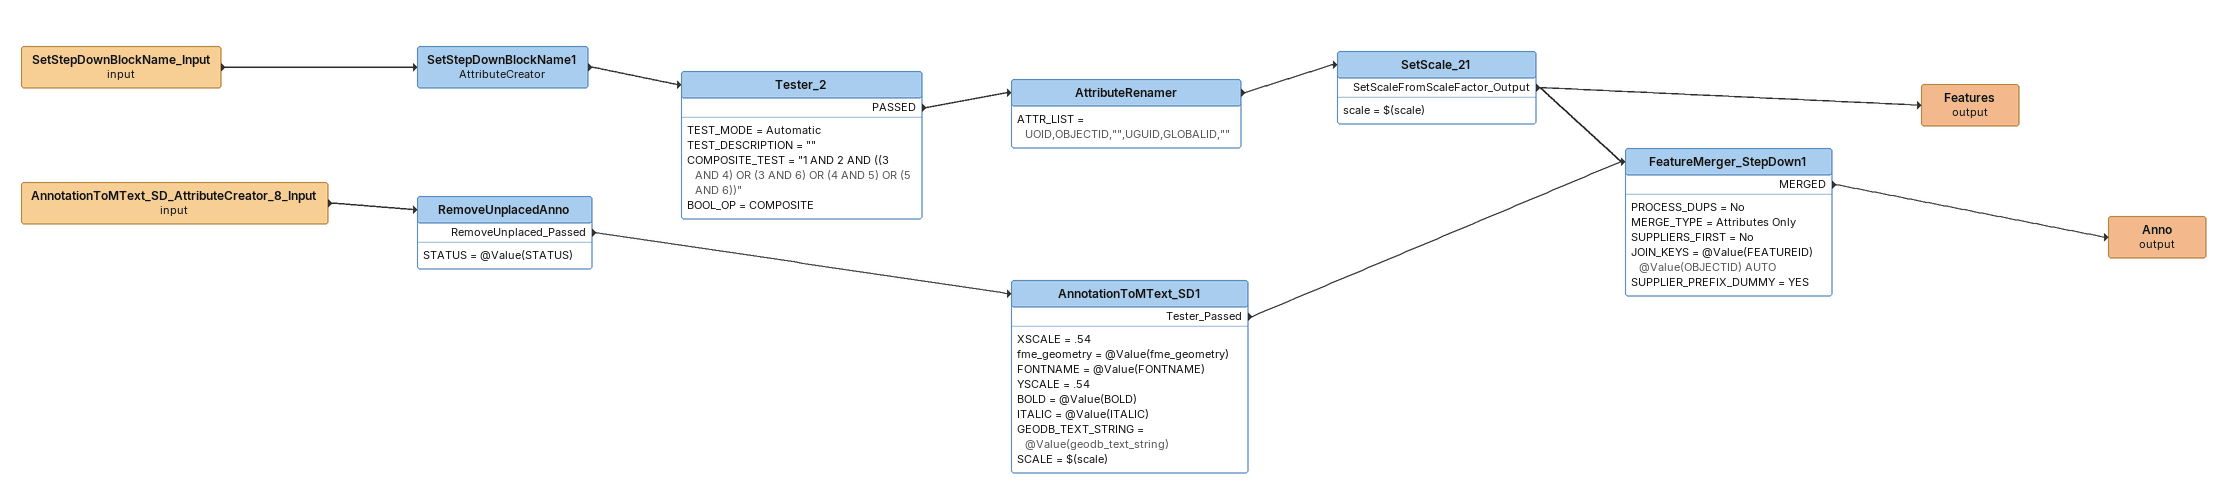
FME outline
SetStepDownBlockName_Input (input)
    -> SetStepDownBlockName1
SetStepDownBlockName1: AttributeCreator
    -> Tester_2
Tester_2
    TEST_MODE = Automatic
    TEST_DESCRIPTION = ""
    COMPOSITE_TEST = "1 AND 2 AND ((3 AND 4) OR (3 AND 6) OR (4 AND 5) OR (5 AND 6))"
    BOOL_OP = COMPOSITE
    PASSED -> AttributeRenamer
AttributeRenamer
    ATTR_LIST = UOID,OBJECTID,"",UGUID,GLOBALID,""
    -> SetScale_21
SetScale_21
    scale = $(scale)
    SetScaleFromScaleFactor_Output -> Features (output)
    SetScaleFromScaleFactor_Output -> FeatureMerger_StepDown1
Features (output)
AnnotationToMText_SD_AttributeCreator_8_Input (input)
    -> RemoveUnplacedAnno
RemoveUnplacedAnno
    STATUS = @Value(STATUS)
    RemoveUnplaced_Passed -> AnnotationToMText_SD1
AnnotationToMText_SD1
    XSCALE = .54
    fme_geometry = @Value(fme_geometry)
    FONTNAME = @Value(FONTNAME)
    YSCALE = .54
    BOLD = @Value(BOLD)
    ITALIC = @Value(ITALIC)
    GEODB_TEXT_STRING = @Value(geodb_text_string)
    SCALE = $(scale)
    Tester_Passed -> FeatureMerger_StepDown1
FeatureMerger_StepDown1
    PROCESS_DUPS = No
    MERGE_TYPE = Attributes Only
    SUPPLIERS_FIRST = No
    JOIN_KEYS = @Value(FEATUREID) @Value(OBJECTID) AUTO
    SUPPLIER_PREFIX_DUMMY = YES
    MERGED -> Anno (output)
Anno (output)
